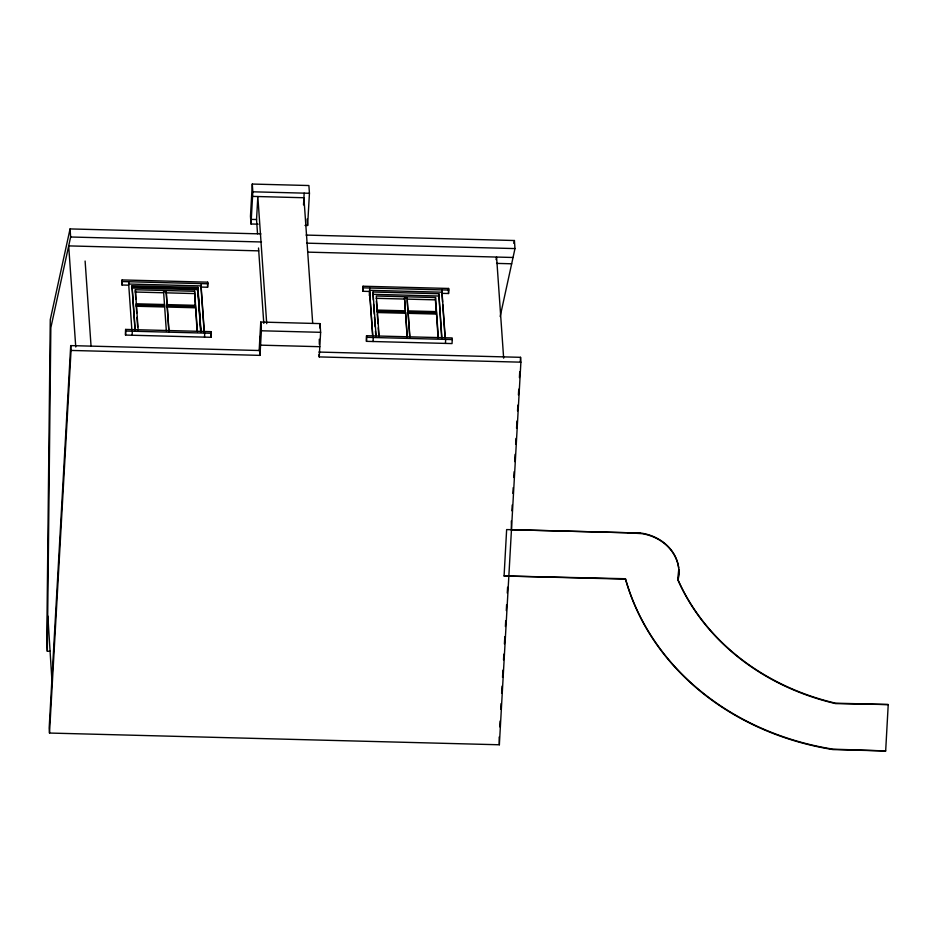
<?xml version="1.0" encoding="UTF-8"?>
<svg xmlns="http://www.w3.org/2000/svg" width="935" height="935" viewBox="0 0 935 935"><rect width="100%" height="100%" fill="white"/><g stroke="black" fill="none" stroke-linecap="round" stroke-linejoin="round"><path stroke-width="1.4" d="M50.233 651.286L47.311 651.216L50.841 327.729L70.628 236.999L70.067 228.923L260.923 233.902M47.849 616.025L51.904 680.142M70.709 345.599L71.048 350.438L259.988 355.37L259.649 350.52L70.709 345.599L49.169 728.201L49.508 733.052L499.348 744.774L520.889 362.172L520.55 357.322L318.893 352.063M49.508 733.052L71.048 350.438M201.212 283.621L201.013 287.068L207.605 287.244L207.687 282.171L122.099 279.939L122.017 285.011L128.609 285.175L128.796 281.727M122.017 285.011L122.099 279.939M125.641 329.424L125.524 335.069L211.1 337.301L211.322 333.269L211.216 331.656L125.641 329.424L125.524 335.069M200.967 331.247L197.904 287.442L132.069 285.724L131.94 288.027L197.776 289.745L200.733 332.135M132.104 335.233L132.326 331.212M135.727 299.2L135.353 289.733L194.597 291.276L197.425 331.808M136.697 313.178L136.183 303.793L164.49 304.529L164.431 305.687M168.896 332.042L166.22 291.685L163.59 291.615L163.531 292.76L135.224 292.024M167.061 305.757L166.22 291.685M167.131 304.6L195.438 305.336L195.368 306.493L194.597 291.276M197.11 331.387L195.52 306.633L167.213 305.897L168.966 330.897M197.776 289.745L197.904 287.442M204.52 337.126L204.742 333.105M207.687 282.171L207.605 287.244M211.216 331.656L211.1 337.301M304.997 225.393L307.627 225.464L309.438 193.276L308.901 185.527L252.286 184.055L250.475 216.242L251.012 223.991L258.142 224.178M251.012 223.991L252.824 191.804L252.286 184.055M257.534 233.773L256.541 219.526L257.838 196.537L266.72 323.65M259.147 350.8L260.76 322.061L320.015 323.603L320.623 332.322L319.232 356.913L520.889 362.172M259.649 350.52L259.953 336.425M259.988 355.37L261.379 330.78L260.76 322.061M303.513 204.929L304.167 193.148M319.77 327.916L320.015 323.603M319.326 344.407L319.291 339.265M442.15 289.897L441.951 293.345L448.531 293.52L448.613 288.459L363.037 286.227L362.955 291.288L369.535 291.463L372.633 335.63M362.955 291.288L363.037 286.227M366.567 335.712L366.462 341.345L452.037 343.577L452.259 339.557L452.154 337.944L366.567 335.712L366.462 341.345M369.313 295.53L369.734 288.015M373.275 299.96L373.007 292.012L438.842 293.73L441.904 337.535M373.042 341.52L373.264 337.5M377.062 311.226L377.121 310.081L405.428 310.817L404.528 297.903L407.157 297.973L407.999 312.033L407.192 300.556M405.264 310.537L404.528 297.903M407.111 336.869L405.521 312.115L377.214 311.367L376.361 301.187M407.157 297.973L407.099 299.118L435.406 299.854L436.201 311.343M435.406 299.854L435.535 297.552L376.291 296.009L379.119 336.553M438.048 337.675L436.376 311.624L408.069 310.887M441.671 338.412L438.842 293.73M445.457 343.402L445.679 339.382M448.613 288.459L448.531 293.52M888.227 704.558L835.586 703.599A239.5 208.657 -4 0 1 678.167 580.518L678.74 569.357L678.132 580.109A239.5 208.657 -4 0 0 835.563 703.178L888.227 704.558L885.667 750.945L833.003 749.578A268.438 233.867 -4 0 1 625.503 579.139L504.082 575.972L506.641 529.584L640.381 533.079L511.398 529.713M499.173 737.025L499.348 744.774M499.746 726.846L500.073 721.037M500.728 709.396L501.055 703.587M501.627 693.408L502.037 686.138M502.527 677.408L502.936 670.138M503.509 659.958L503.836 654.138M504.409 643.958L504.818 636.688M505.391 626.508L505.718 620.7M506.291 610.52L506.618 604.7M507.273 593.07L507.6 587.25M511.34 520.935L511.433 530.122M511.901 510.802L512.228 505.005M512.883 493.423L513.21 487.638M513.783 477.493L514.11 471.707M514.682 461.574L515.08 454.328M515.652 444.195L515.98 438.41M516.552 428.277L516.962 421.031M517.534 410.897L517.861 405.112M518.422 394.967L518.75 389.182M519.404 377.6L519.731 371.803M520.304 361.67L520.55 357.322M70.067 228.923L50.268 319.653L46.75 643.14L47.311 651.216M496.029 259.579L496.578 257.055L503.649 358.163M513.794 243.345L514.414 240.517L306.084 235.082M500.167 316.509L514.986 248.581L514.414 240.517M252.824 191.804L309.438 193.276M252.567 196.397L303.91 197.741L312.699 323.405M251.27 219.386L256.541 219.526M70.628 236.999L261.484 241.978M306.645 243.158L514.986 248.581M258.726 250.86L68.687 245.893L75.758 347.002M307.72 252.134L513.046 257.487M496.578 263.389L511.667 263.787M122.216 281.564L207.792 283.784M363.154 287.84L448.73 290.072M372.878 294.315L438.714 296.033M166.161 292.83L194.468 293.578M376.15 298.312L404.458 299.048M136.276 305.091L164.583 305.827L164.525 306.972L136.218 306.236M436.458 312.921L408.151 312.173L409.904 337.173M167.155 307.042L195.462 307.779M377.144 312.524L405.451 313.26M436.4 314.067L408.092 313.33L409.74 336.939M261.379 330.78L320.623 332.322M125.746 331.037L211.322 333.269M366.684 337.325L452.259 339.557M260.561 345.155L319.817 346.698M885.667 750.945L832.968 749.157A268.438 233.867 -4 0 1 625.468 578.73L504.082 575.972M640.381 533.079L642.38 533.289A46.633 40.626 -4 0 1 678.658 567.592L678.985 574.265L678.132 580.109M628.063 532.751L642.403 533.698A46.633 40.626 -4 0 1 678.681 568.001M445.212 337.792L442.021 292.199L369.606 290.317L372.796 335.91M441.951 293.345L442.547 301.9M442.746 304.752L445.037 337.523M435.535 297.552L438.363 338.096M405.521 312.115L407.274 337.103M377.249 313.915L377.927 323.627M378.219 327.799L378.804 336.132M373.007 292.012L376.069 335.817M373.568 304.202L374.269 314.09M374.456 316.918L375.157 326.806M375.449 331.048L375.847 336.693M319.069 354.494L319.232 356.913M307.171 219.012L307.627 225.464M258.527 248.009L263.799 323.405M204.368 332.93L201.083 285.911L128.668 284.03L131.952 331.048M201.013 287.068L204.204 332.661M200.803 330.978L197.834 288.599L132.01 286.881L134.967 329.26M163.59 291.615L166.336 330.826M135.353 289.733L138.181 330.265M136.989 317.351L137.667 327.063M132.069 285.724L135.236 330.943M85.108 261.04L91.057 346.195"/></g></svg>
